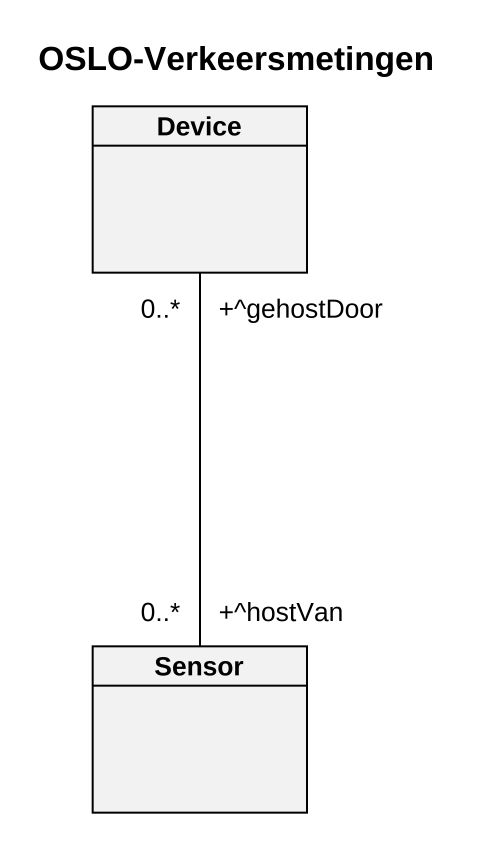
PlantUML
@startuml
title OSLO-Verkeersmetingen
hide circle
hide empty members
class Device
class Sensor
Device "+^gehostDoor\n0..*" -- "+^hostVan\n0..*" Sensor
@enduml
